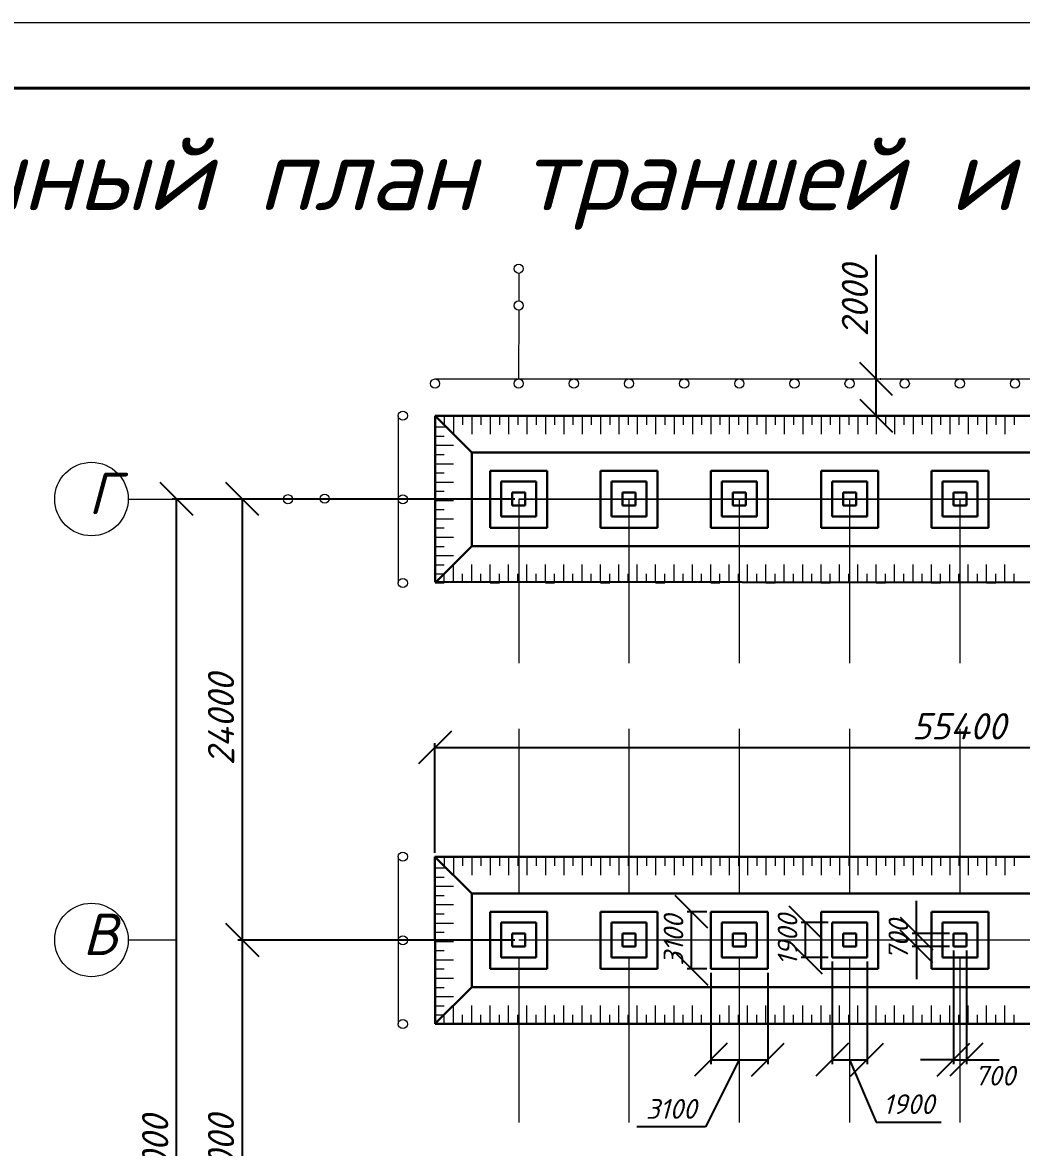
# Model space of a CAD drawing. Header units: millimetres. Extents: x 1422334 to 1587362, y 445536 to 446570.
# Drawn here: x 1585655.2 to 1585731.3, y 446484 to 446569.7 of the extents above; entities that cross this region are included whole.
import ezdxf

# ---------------------------------------------------------------- set-up
doc = ezdxf.new("R2010")
doc.units = ezdxf.units.MM
doc.header["$LTSCALE"] = 50
doc.linetypes.add('GOST2.303 4', pattern=[7, 5, -2, 0])
doc.layers.get('0').update_dxf_attribs({"lineweight": 13})
for name, color, linetype, lineweight in [('fund transh', 7, 'Continuous', 30), ('Линии склона', 7, 'Continuous', 30), ('оси траншей размеры', 7, 'Continuous', 13), ('Слой 0.13', 7, 'Continuous', 9)]:
    doc.layers.add(name, color=color, linetype=linetype, lineweight=lineweight)
doc.styles.get("Standard").update_dxf_attribs({"font": 'isocpeui.ttf'})
doc.dimstyles.new('200', dxfattribs={"dimtxt": 2.5, "dimasz": 2.5, "dimexe": 0.3445, "dimexo": 0.3, "dimtad": 1, "dimlfac": 500, "dimtxsty": 'Standard', "dimblk": 'OBLIQUE', "dimcen": 2.5, "dimadec": 0, "dimazin": 0, "dimtfac": 1, "dimtmove": 0, "dimatfit": 3, "dimfxl": 1, "dimarcsym": 0})

# ---------------------------------------------------------------- blocks, each defined once
blk = doc.blocks.new('_Oblique')
at = {"color": 0, "linetype": 'ByBlock', "lineweight": -2}
blk.add_line((-0.5, -0.5), (0.5, 0.5), dxfattribs=at)
blk = doc.blocks.new('*D2161')
at = {"layer": 'Defpoints', "color": 0, "ltscale": 10000, "transparency": 16777216}
for p in [(1585707.632, 446497.611), (1585711.972, 446497.611), (1585711.972, 446490.683)]:
    blk.add_point(p, dxfattribs=at)
at = {"layer": 'оси траншей размеры', "color": 0, "lineweight": -2, "ltscale": 10000, "transparency": 16777216}
for p, q in [((1585707.632, 446497.311), (1585707.632, 446490.339)), ((1585711.972, 446497.311), (1585711.972, 446490.339)), ((1585709.802, 446490.683), (1585707.222, 446485.559)), ((1585707.632, 446490.683), (1585711.972, 446490.683)), ((1585707.222, 446485.559), (1585702.01, 446485.559))]:
    blk.add_line(p, q, dxfattribs=at)
at = {"layer": 'оси траншей размеры', "color": 0, "lineweight": -2, "ltscale": 10000, "transparency": 16777216, "xscale": 2.5, "yscale": 2.5, "zscale": 2.5, "rotation": 180}
blk.add_blockref('_Oblique', (1585707.632, 446490.683), dxfattribs=at)
at = {"layer": 'оси траншей размеры', "color": 0, "lineweight": -2, "ltscale": 10000, "transparency": 16777216, "xscale": 2.5, "yscale": 2.5, "zscale": 2.5}
blk.add_blockref('_Oblique', (1585711.972, 446490.683), dxfattribs=at)
at = {"layer": 'оси траншей размеры', "color": 0, "ltscale": 10000, "transparency": 16777216, "insert": (1585704.616, 446486.934), "char_height": 1.5, "attachment_point": 5}
blk.add_mtext('3100', dxfattribs=at)
blk = doc.blocks.new('*D2162')
at = {"layer": 'Defpoints', "color": 0, "ltscale": 10000, "transparency": 16777216}
for p in [(1585706.167, 446501.951), (1585707.632, 446501.951), (1585707.632, 446497.611)]:
    blk.add_point(p, dxfattribs=at)
at = {"layer": 'оси траншей размеры', "color": 0, "lineweight": -2, "ltscale": 10000, "transparency": 16777216}
for p, q in [((1585707.332, 446501.951), (1585705.823, 446501.951)), ((1585706.167, 446497.611), (1585706.167, 446501.951)), ((1585707.332, 446497.611), (1585705.823, 446497.611))]:
    blk.add_line(p, q, dxfattribs=at)
at = {"layer": 'оси траншей размеры', "color": 0, "lineweight": -2, "ltscale": 10000, "transparency": 16777216, "xscale": 2.5, "yscale": 2.5, "zscale": 2.5}
for p, rotation in [((1585706.167, 446501.951), 90), ((1585706.167, 446497.611), 270)]:
    blk.add_blockref('_Oblique', p, dxfattribs=dict(at, rotation=rotation))
at = {"layer": 'оси траншей размеры', "color": 0, "ltscale": 10000, "transparency": 16777216, "insert": (1585704.792, 446499.781), "char_height": 1.5, "attachment_point": 5, "rotation": 90}
blk.add_mtext('3100', dxfattribs=at)
blk = doc.blocks.new('*D2163')
at = {"layer": 'Defpoints', "color": 0, "ltscale": 10000, "transparency": 16777216}
for p in [(1585716.872, 446498.474), (1585719.532, 446498.474), (1585719.532, 446490.683)]:
    blk.add_point(p, dxfattribs=at)
at = {"layer": 'оси траншей размеры', "color": 0, "lineweight": -2, "ltscale": 10000, "transparency": 16777216}
for p, q in [((1585716.872, 446498.174), (1585716.872, 446490.339)), ((1585719.532, 446498.174), (1585719.532, 446490.339)), ((1585716.872, 446490.683), (1585719.532, 446490.683)), ((1585718.202, 446490.683), (1585720.235, 446485.92)), ((1585720.235, 446485.92), (1585725.17, 446485.92))]:
    blk.add_line(p, q, dxfattribs=at)
at = {"layer": 'оси траншей размеры', "color": 0, "lineweight": -2, "ltscale": 10000, "transparency": 16777216, "xscale": 2.5, "yscale": 2.5, "zscale": 2.5, "rotation": 180}
blk.add_blockref('_Oblique', (1585716.872, 446490.683), dxfattribs=at)
at = {"layer": 'оси траншей размеры', "color": 0, "lineweight": -2, "ltscale": 10000, "transparency": 16777216, "xscale": 2.5, "yscale": 2.5, "zscale": 2.5}
blk.add_blockref('_Oblique', (1585719.532, 446490.683), dxfattribs=at)
at = {"layer": 'оси траншей размеры', "color": 0, "ltscale": 10000, "transparency": 16777216, "insert": (1585722.702, 446487.295), "char_height": 1.5, "attachment_point": 5}
blk.add_mtext('1900', dxfattribs=at)
blk = doc.blocks.new('*D2164')
at = {"layer": 'Defpoints', "color": 0, "ltscale": 10000, "transparency": 16777216}
for p in [(1585714.851, 446501.134), (1585716.872, 446501.134), (1585716.872, 446498.474)]:
    blk.add_point(p, dxfattribs=at)
at = {"layer": 'оси траншей размеры', "color": 0, "lineweight": -2, "ltscale": 10000, "transparency": 16777216}
for p, q in [((1585716.572, 446501.134), (1585714.506, 446501.134)), ((1585714.851, 446498.474), (1585714.851, 446501.134)), ((1585716.572, 446498.474), (1585714.506, 446498.474))]:
    blk.add_line(p, q, dxfattribs=at)
at = {"layer": 'оси траншей размеры', "color": 0, "lineweight": -2, "ltscale": 10000, "transparency": 16777216, "xscale": 2.5, "yscale": 2.5, "zscale": 2.5}
for p, rotation in [((1585714.851, 446501.134), 90), ((1585714.851, 446498.474), 270)]:
    blk.add_blockref('_Oblique', p, dxfattribs=dict(at, rotation=rotation))
at = {"layer": 'оси траншей размеры', "color": 0, "ltscale": 10000, "transparency": 16777216, "insert": (1585713.476, 446499.804), "char_height": 1.5, "attachment_point": 5, "rotation": 90}
blk.add_mtext('1900', dxfattribs=at)
blk = doc.blocks.new('*D2165')
at = {"layer": 'Defpoints', "color": 0, "ltscale": 10000, "transparency": 16777216}
for p in [(1585726.112, 446499.314), (1585727.092, 446499.314), (1585727.092, 446490.683)]:
    blk.add_point(p, dxfattribs=at)
at = {"layer": 'оси траншей размеры', "color": 0, "lineweight": -2, "ltscale": 10000, "transparency": 16777216}
for p, q in [((1585726.112, 446499.014), (1585726.112, 446490.339)), ((1585727.092, 446499.014), (1585727.092, 446490.339)), ((1585726.112, 446490.683), (1585723.612, 446490.683)), ((1585726.112, 446490.683), (1585727.092, 446490.683)), ((1585727.092, 446490.683), (1585729.592, 446490.683))]:
    blk.add_line(p, q, dxfattribs=at)
at = {"layer": 'оси траншей размеры', "color": 0, "lineweight": -2, "ltscale": 10000, "transparency": 16777216, "xscale": 2.5, "yscale": 2.5, "zscale": 2.5}
blk.add_blockref('_Oblique', (1585726.112, 446490.683), dxfattribs=at)
at = {"layer": 'оси траншей размеры', "color": 0, "lineweight": -2, "ltscale": 10000, "transparency": 16777216, "xscale": 2.5, "yscale": 2.5, "zscale": 2.5, "rotation": 180}
blk.add_blockref('_Oblique', (1585727.092, 446490.683), dxfattribs=at)
at = {"layer": 'оси траншей размеры', "color": 0, "ltscale": 10000, "transparency": 16777216, "insert": (1585729.256, 446489.464), "char_height": 1.5, "attachment_point": 5}
blk.add_mtext('700', dxfattribs=at)
blk = doc.blocks.new('*D2166')
at = {"layer": 'Defpoints', "color": 0, "ltscale": 10000, "transparency": 16777216}
for p in [(1585723.301, 446500.294), (1585726.112, 446500.294), (1585726.112, 446499.314)]:
    blk.add_point(p, dxfattribs=at)
at = {"layer": 'оси траншей размеры', "color": 0, "lineweight": -2, "ltscale": 10000, "transparency": 16777216}
for p, q in [((1585723.301, 446500.294), (1585723.301, 446502.794)), ((1585725.812, 446500.294), (1585722.956, 446500.294)), ((1585723.301, 446499.314), (1585723.301, 446500.294)), ((1585725.812, 446499.314), (1585722.956, 446499.314)), ((1585723.301, 446499.314), (1585723.301, 446496.814))]:
    blk.add_line(p, q, dxfattribs=at)
at = {"layer": 'оси траншей размеры', "color": 0, "lineweight": -2, "ltscale": 10000, "transparency": 16777216, "xscale": 2.5, "yscale": 2.5, "zscale": 2.5}
for p, rotation in [((1585723.301, 446500.294), 270), ((1585723.301, 446499.314), 90)]:
    blk.add_blockref('_Oblique', p, dxfattribs=dict(at, rotation=rotation))
at = {"layer": 'оси траншей размеры', "color": 0, "ltscale": 10000, "transparency": 16777216, "insert": (1585721.916, 446499.804), "char_height": 1.5, "attachment_point": 5, "rotation": 90}
blk.add_mtext('700', dxfattribs=at)
blk = doc.blocks.new('*D2168')
at = {"layer": 'Defpoints', "color": 0, "ltscale": 10000, "transparency": 16777216}
for p in [(1585671.961, 446499.804), (1585693.002, 446499.804), (1585693.002, 446466.204)]:
    blk.add_point(p, dxfattribs=at)
at = {"layer": 'оси траншей размеры', "color": 0, "lineweight": -2, "ltscale": 10000, "transparency": 16777216}
for p, q in [((1585692.702, 446499.804), (1585671.616, 446499.804)), ((1585671.961, 446466.204), (1585671.961, 446499.804)), ((1585692.702, 446466.204), (1585671.616, 446466.204))]:
    blk.add_line(p, q, dxfattribs=at)
at = {"layer": 'оси траншей размеры', "color": 0, "lineweight": -2, "ltscale": 10000, "transparency": 16777216, "xscale": 2.5, "yscale": 2.5, "zscale": 2.5}
for p, rotation in [((1585671.961, 446499.804), 90), ((1585671.961, 446466.204), 270)]:
    blk.add_blockref('_Oblique', p, dxfattribs=dict(at, rotation=rotation))
at = {"layer": 'оси траншей размеры', "color": 0, "ltscale": 10000, "transparency": 16777216, "insert": (1585670.336, 446483.004), "char_height": 2, "attachment_point": 5, "rotation": 90}
blk.add_mtext('24000', dxfattribs=at)
blk = doc.blocks.new('*D2169')
at = {"layer": 'Defpoints', "color": 0, "ltscale": 10000, "transparency": 16777216}
for p in [(1585671.961, 446533.404), (1585693.002, 446533.404), (1585693.002, 446499.804)]:
    blk.add_point(p, dxfattribs=at)
at = {"layer": 'оси траншей размеры', "color": 0, "lineweight": -2, "ltscale": 10000, "transparency": 16777216}
for p, q in [((1585692.702, 446533.404), (1585671.616, 446533.404)), ((1585671.961, 446499.804), (1585671.961, 446533.404)), ((1585692.702, 446499.804), (1585671.616, 446499.804))]:
    blk.add_line(p, q, dxfattribs=at)
at = {"layer": 'оси траншей размеры', "color": 0, "lineweight": -2, "ltscale": 10000, "transparency": 16777216, "xscale": 2.5, "yscale": 2.5, "zscale": 2.5}
for p, rotation in [((1585671.961, 446533.404), 90), ((1585671.961, 446499.804), 270)]:
    blk.add_blockref('_Oblique', p, dxfattribs=dict(at, rotation=rotation))
at = {"layer": 'оси траншей размеры', "color": 0, "ltscale": 10000, "transparency": 16777216, "insert": (1585670.336, 446516.604), "char_height": 2, "attachment_point": 5, "rotation": 90}
blk.add_mtext('24000', dxfattribs=at)
blk = doc.blocks.new('*D2170')
at = {"layer": 'Defpoints', "color": 0, "ltscale": 10000, "transparency": 16777216}
for p in [(1585666.956, 446533.404), (1585693.002, 446533.404), (1585693.002, 446432.604)]:
    blk.add_point(p, dxfattribs=at)
at = {"layer": 'оси траншей размеры', "color": 0, "lineweight": -2, "ltscale": 10000, "transparency": 16777216}
for p, q in [((1585692.702, 446533.404), (1585666.611, 446533.404)), ((1585666.956, 446432.604), (1585666.956, 446533.404)), ((1585692.702, 446432.604), (1585666.611, 446432.604))]:
    blk.add_line(p, q, dxfattribs=at)
at = {"layer": 'оси траншей размеры', "color": 0, "lineweight": -2, "ltscale": 10000, "transparency": 16777216, "xscale": 2.5, "yscale": 2.5, "zscale": 2.5}
for p, rotation in [((1585666.956, 446533.404), 90), ((1585666.956, 446432.604), 270)]:
    blk.add_blockref('_Oblique', p, dxfattribs=dict(at, rotation=rotation))
at = {"layer": 'оси траншей размеры', "color": 0, "ltscale": 10000, "transparency": 16777216, "insert": (1585665.318, 446483.004), "char_height": 2, "attachment_point": 5, "rotation": 90}
blk.add_mtext('72000', dxfattribs=at)
blk = doc.blocks.new('*D2171')
at = {"layer": 'Defpoints', "color": 0, "ltscale": 10000, "transparency": 16777216}
for p in [(1585720.232, 446542.551), (1585720.232, 446542.551), (1585720.232, 446539.751)]:
    blk.add_point(p, dxfattribs=at)
at = {"layer": 'оси траншей размеры', "color": 0, "lineweight": -2, "ltscale": 10000, "transparency": 16777216}
for p, q in [((1585720.232, 446542.551), (1585720.232, 446552)), ((1585720.232, 446539.751), (1585720.232, 446542.551)), ((1585720.532, 446542.551), (1585720.577, 446542.551)), ((1585720.532, 446539.751), (1585720.577, 446539.751))]:
    blk.add_line(p, q, dxfattribs=at)
at = {"layer": 'оси траншей размеры', "color": 0, "lineweight": -2, "ltscale": 10000, "transparency": 16777216, "xscale": 2.5, "yscale": 2.5, "zscale": 2.5}
for p, rotation in [((1585720.232, 446542.551), 90), ((1585720.232, 446539.751), 270)]:
    blk.add_blockref('_Oblique', p, dxfattribs=dict(at, rotation=rotation))
at = {"layer": 'оси траншей размеры', "color": 0, "ltscale": 10000, "transparency": 16777216, "insert": (1585718.607, 446548.526), "char_height": 2, "attachment_point": 5, "rotation": 90}
blk.add_mtext('2000', dxfattribs=at)
blk = doc.blocks.new('*D2148')
at = {"layer": 'Defpoints', "color": 0, "ltscale": 10000, "transparency": 16777216}
for p in [(1585766.432, 446514.465), (1585686.625, 446506.151, -8264.643), (1585766.432, 446506.011, -8264.643)]:
    blk.add_point(p, dxfattribs=at)
at = {"layer": 'оси траншей размеры', "color": 0, "lineweight": -2, "ltscale": 10000, "transparency": 16777216}
for p, q in [((1585686.625, 446506.451), (1585686.625, 446514.809)), ((1585766.432, 446506.311), (1585766.432, 446514.809)), ((1585686.625, 446514.465), (1585766.432, 446514.465))]:
    blk.add_line(p, q, dxfattribs=at)
at = {"layer": 'оси траншей размеры', "color": 0, "lineweight": -2, "ltscale": 10000, "transparency": 16777216, "xscale": 2.5, "yscale": 2.5, "zscale": 2.5, "rotation": 180}
blk.add_blockref('_Oblique', (1585686.625, 446514.465), dxfattribs=at)
at = {"layer": 'оси траншей размеры', "color": 0, "lineweight": -2, "ltscale": 10000, "transparency": 16777216, "xscale": 2.5, "yscale": 2.5, "zscale": 2.5}
blk.add_blockref('_Oblique', (1585766.432, 446514.465), dxfattribs=at)
at = {"layer": 'оси траншей размеры', "color": 0, "ltscale": 10000, "transparency": 16777216, "insert": (1585726.528, 446516.09), "char_height": 2, "attachment_point": 5}
blk.add_mtext('55400', dxfattribs=at)

msp = doc.modelspace()

# ---------------------------------------------------------------- linework, layer by layer
at = {"layer": 'fund transh', "ltscale": 10000}
for p, q in [((1585695.172111, 446535.551392), (1585690.832111, 446535.551392)), ((1585690.832111, 446535.551392), (1585690.832111, 446531.211392)), ((1585695.172111, 446531.211392), (1585695.172111, 446535.551392)), ((1585703.572111, 446535.551392), (1585699.232111, 446535.551392)), ((1585699.232111, 446535.551392), (1585699.232111, 446531.211392)), ((1585703.572111, 446531.211392), (1585703.572111, 446535.551392)), ((1585711.972111, 446535.551392), (1585707.632111, 446535.551392)), ((1585707.632111, 446535.551392), (1585707.632111, 446531.211392)), ((1585711.972111, 446531.211392), (1585711.972111, 446535.551392)), ((1585720.372111, 446535.551392), (1585716.032111, 446535.551392)), ((1585716.032111, 446535.551392), (1585716.032111, 446531.211392)), ((1585720.372111, 446531.211392), (1585720.372111, 446535.551392)), ((1585728.772111, 446535.551392), (1585724.432111, 446535.551392)), ((1585724.432111, 446535.551392), (1585724.432111, 446531.211392)), ((1585728.772111, 446531.211392), (1585728.772111, 446535.551392)), ((1585691.672111, 446532.074447), (1585691.672111, 446534.734447)), ((1585691.672111, 446534.734447), (1585694.332111, 446534.734447)), ((1585694.332111, 446534.734447), (1585694.332111, 446532.074447)), ((1585700.072111, 446532.074447), (1585700.072111, 446534.734447)), ((1585700.072111, 446534.734447), (1585702.732111, 446534.734447)), ((1585702.732111, 446534.734447), (1585702.732111, 446532.074447)), ((1585708.472111, 446532.074447), (1585708.472111, 446534.734447)), ((1585708.472111, 446534.734447), (1585711.132111, 446534.734447)), ((1585711.132111, 446534.734447), (1585711.132111, 446532.074447)), ((1585716.872111, 446532.074447), (1585716.872111, 446534.734447)), ((1585716.872111, 446534.734447), (1585719.532111, 446534.734447)), ((1585719.532111, 446534.734447), (1585719.532111, 446532.074447)), ((1585725.272111, 446532.074447), (1585725.272111, 446534.734447)), ((1585725.272111, 446534.734447), (1585727.932111, 446534.734447)), ((1585727.932111, 446534.734447), (1585727.932111, 446532.074447)), ((1585692.512111, 446532.914447), (1585692.512111, 446533.894447)), ((1585692.512111, 446533.894447), (1585693.492111, 446533.894447)), ((1585693.492111, 446533.894447), (1585693.492111, 446532.914447)), ((1585700.912111, 446532.914447), (1585700.912111, 446533.894447)), ((1585700.912111, 446533.894447), (1585701.892111, 446533.894447)), ((1585701.892111, 446533.894447), (1585701.892111, 446532.914447)), ((1585709.312111, 446532.914447), (1585709.312111, 446533.894447)), ((1585709.312111, 446533.894447), (1585710.292111, 446533.894447)), ((1585710.292111, 446533.894447), (1585710.292111, 446532.914447)), ((1585717.712111, 446532.914447), (1585717.712111, 446533.894447)), ((1585717.712111, 446533.894447), (1585718.692111, 446533.894447)), ((1585718.692111, 446533.894447), (1585718.692111, 446532.914447)), ((1585726.112111, 446532.914447), (1585726.112111, 446533.894447)), ((1585726.112111, 446533.894447), (1585727.092111, 446533.894447)), ((1585727.092111, 446533.894447), (1585727.092111, 446532.914447)), ((1585693.492111, 446532.914447), (1585692.512111, 446532.914447)), ((1585701.892111, 446532.914447), (1585700.912111, 446532.914447)), ((1585710.292111, 446532.914447), (1585709.312111, 446532.914447)), ((1585718.692111, 446532.914447), (1585717.712111, 446532.914447)), ((1585727.092111, 446532.914447), (1585726.112111, 446532.914447)), ((1585694.332111, 446532.074447), (1585691.672111, 446532.074447)), ((1585702.732111, 446532.074447), (1585700.072111, 446532.074447)), ((1585711.132111, 446532.074447), (1585708.472111, 446532.074447)), ((1585719.532111, 446532.074447), (1585716.872111, 446532.074447)), ((1585727.932111, 446532.074447), (1585725.272111, 446532.074447)), ((1585690.832111, 446531.211392), (1585695.172111, 446531.211392)), ((1585699.232111, 446531.211392), (1585703.572111, 446531.211392)), ((1585707.632111, 446531.211392), (1585711.972111, 446531.211392)), ((1585716.032111, 446531.211392), (1585720.372111, 446531.211392)), ((1585724.432111, 446531.211392), (1585728.772111, 446531.211392)), ((1585695.172111, 446501.951392), (1585690.832111, 446501.951392)), ((1585690.832111, 446501.951392), (1585690.832111, 446497.611392)), ((1585695.172111, 446497.611392), (1585695.172111, 446501.951392)), ((1585703.572111, 446501.951392), (1585699.232111, 446501.951392)), ((1585699.232111, 446501.951392), (1585699.232111, 446497.611392)), ((1585703.572111, 446497.611392), (1585703.572111, 446501.951392)), ((1585711.972111, 446501.951392), (1585707.632111, 446501.951392)), ((1585707.632111, 446501.951392), (1585707.632111, 446497.611392)), ((1585711.972111, 446497.611392), (1585711.972111, 446501.951392)), ((1585720.372111, 446501.951392), (1585716.032111, 446501.951392)), ((1585716.032111, 446501.951392), (1585716.032111, 446497.611392)), ((1585720.372111, 446497.611392), (1585720.372111, 446501.951392)), ((1585728.772111, 446501.951392), (1585724.432111, 446501.951392)), ((1585724.432111, 446501.951392), (1585724.432111, 446497.611392)), ((1585728.772111, 446497.611392), (1585728.772111, 446501.951392)), ((1585691.672111, 446498.474447), (1585691.672111, 446501.134447)), ((1585691.672111, 446501.134447), (1585694.332111, 446501.134447)), ((1585694.332111, 446501.134447), (1585694.332111, 446498.474447)), ((1585700.072111, 446498.474447), (1585700.072111, 446501.134447)), ((1585700.072111, 446501.134447), (1585702.732111, 446501.134447)), ((1585702.732111, 446501.134447), (1585702.732111, 446498.474447)), ((1585708.472111, 446498.474447), (1585708.472111, 446501.134447)), ((1585708.472111, 446501.134447), (1585711.132111, 446501.134447)), ((1585711.132111, 446501.134447), (1585711.132111, 446498.474447)), ((1585716.872111, 446498.474447), (1585716.872111, 446501.134447)), ((1585716.872111, 446501.134447), (1585719.532111, 446501.134447)), ((1585719.532111, 446501.134447), (1585719.532111, 446498.474447)), ((1585725.272111, 446498.474447), (1585725.272111, 446501.134447)), ((1585725.272111, 446501.134447), (1585727.932111, 446501.134447)), ((1585727.932111, 446501.134447), (1585727.932111, 446498.474447)), ((1585692.512111, 446499.314447), (1585692.512111, 446500.294447)), ((1585692.512111, 446500.294447), (1585693.492111, 446500.294447)), ((1585693.492111, 446500.294447), (1585693.492111, 446499.314447)), ((1585700.912111, 446499.314447), (1585700.912111, 446500.294447)), ((1585700.912111, 446500.294447), (1585701.892111, 446500.294447)), ((1585701.892111, 446500.294447), (1585701.892111, 446499.314447)), ((1585709.312111, 446499.314447), (1585709.312111, 446500.294447)), ((1585709.312111, 446500.294447), (1585710.292111, 446500.294447)), ((1585710.292111, 446500.294447), (1585710.292111, 446499.314447)), ((1585717.712111, 446499.314447), (1585717.712111, 446500.294447)), ((1585717.712111, 446500.294447), (1585718.692111, 446500.294447)), ((1585718.692111, 446500.294447), (1585718.692111, 446499.314447)), ((1585726.112111, 446499.314447), (1585726.112111, 446500.294447)), ((1585726.112111, 446500.294447), (1585727.092111, 446500.294447)), ((1585727.092111, 446500.294447), (1585727.092111, 446499.314447)), ((1585693.492111, 446499.314447), (1585692.512111, 446499.314447)), ((1585701.892111, 446499.314447), (1585700.912111, 446499.314447)), ((1585710.292111, 446499.314447), (1585709.312111, 446499.314447)), ((1585718.692111, 446499.314447), (1585717.712111, 446499.314447)), ((1585727.092111, 446499.314447), (1585726.112111, 446499.314447)), ((1585694.332111, 446498.474447), (1585691.672111, 446498.474447)), ((1585702.732111, 446498.474447), (1585700.072111, 446498.474447)), ((1585711.132111, 446498.474447), (1585708.472111, 446498.474447)), ((1585719.532111, 446498.474447), (1585716.872111, 446498.474447)), ((1585727.932111, 446498.474447), (1585725.272111, 446498.474447)), ((1585690.832111, 446497.611392), (1585695.172111, 446497.611392)), ((1585699.232111, 446497.611392), (1585703.572111, 446497.611392)), ((1585707.632111, 446497.611392), (1585711.972111, 446497.611392)), ((1585716.032111, 446497.611392), (1585720.372111, 446497.611392)), ((1585724.432111, 446497.611392), (1585728.772111, 446497.611392))]:
    msp.add_line(p, q, dxfattribs=at)
at = {"layer": 'Линии склона', "ltscale": 10000}
for p, q in [((1585686.632111, 446539.751392), (1585686.632111, 446527.082612)), ((1585686.632111, 446539.751392), (1585766.572111, 446539.751392)), ((1585689.432111, 446536.951392), (1585686.632111, 446539.751392)), ((1585689.432111, 446536.951392), (1585689.432111, 446529.811392)), ((1585689.432111, 446536.951392), (1585763.772111, 446536.951392)), ((1585689.432111, 446529.811392), (1585686.632111, 446527.011392)), ((1585763.772111, 446529.811392), (1585689.432111, 446529.811392)), ((1585766.572111, 446527.011392), (1585686.632111, 446527.082612)), ((1585686.624817, 446506.151392), (1585686.634165, 446493.411392)), ((1585686.624817, 446506.151392), (1585766.572111, 446506.151392)), ((1585689.424817, 446503.351392), (1585686.624817, 446506.151392)), ((1585689.432111, 446503.351392), (1585689.432111, 446496.211392)), ((1585689.432111, 446503.351392), (1585763.772111, 446503.351392)), ((1585689.424817, 446496.211392), (1585686.624817, 446493.411392)), ((1585763.772111, 446496.211392), (1585689.432111, 446496.211392)), ((1585766.572111, 446493.411392), (1585686.634165, 446493.411392))]:
    msp.add_line(p, q, dxfattribs=at)
at = {"layer": 'оси траншей размеры', "ltscale": 10000}
for p, q in [((1585693.002111, 446550.601417), (1585693.002111, 446548.501417)), ((1585693.002111, 446547.801417), (1585692.99792, 446542.551392)), ((1585686.632111, 446542.551392), (1585766.572111, 446542.551392)), ((1585683.832111, 446539.751392), (1585683.832111, 446527.011392)), ((1585686.632111, 446539.751392), (1585687.332111, 446539.751392)), ((1585687.332111, 446539.751392), (1585687.332111, 446539.051392)), ((1585688.032111, 446539.751392), (1585688.032111, 446538.351392)), ((1585688.732111, 446539.751392), (1585688.732111, 446539.051392)), ((1585689.432111, 446539.751392), (1585689.432111, 446538.351392)), ((1585690.132111, 446539.751392), (1585690.132111, 446539.051392)), ((1585690.832111, 446539.751392), (1585690.832111, 446538.351392)), ((1585690.832111, 446539.751392), (1585691.532111, 446539.751392)), ((1585691.532111, 446539.751392), (1585691.532111, 446539.051392)), ((1585692.232111, 446539.751392), (1585692.232111, 446538.351392)), ((1585692.932111, 446539.751392), (1585692.932111, 446539.051392)), ((1585693.632111, 446539.751392), (1585693.632111, 446538.351392)), ((1585694.332111, 446539.751392), (1585694.332111, 446539.051392)), ((1585695.032111, 446539.751392), (1585695.032111, 446538.351392)), ((1585695.032111, 446539.751392), (1585695.732111, 446539.751392)), ((1585695.732111, 446539.751392), (1585695.732111, 446539.051392)), ((1585696.432111, 446539.751392), (1585696.432111, 446538.351392)), ((1585697.132111, 446539.751392), (1585697.132111, 446539.051392)), ((1585697.832111, 446539.751392), (1585697.832111, 446538.351392)), ((1585698.532111, 446539.751392), (1585698.532111, 446539.051392)), ((1585699.232111, 446539.751392), (1585699.232111, 446538.351392)), ((1585699.232111, 446539.751392), (1585699.932111, 446539.751392)), ((1585699.932111, 446539.751392), (1585699.932111, 446539.051392)), ((1585700.632111, 446539.751392), (1585700.632111, 446538.351392)), ((1585701.332111, 446539.751392), (1585701.332111, 446539.051392)), ((1585702.032111, 446539.751392), (1585702.032111, 446538.351392)), ((1585702.732111, 446539.751392), (1585702.732111, 446539.051392)), ((1585703.432111, 446539.751392), (1585703.432111, 446538.351392)), ((1585703.432111, 446539.751392), (1585704.132111, 446539.751392)), ((1585704.132111, 446539.751392), (1585704.132111, 446539.051392)), ((1585704.832111, 446539.751392), (1585704.832111, 446538.351392)), ((1585705.532111, 446539.751392), (1585705.532111, 446539.051392)), ((1585706.232111, 446539.751392), (1585706.232111, 446538.351392)), ((1585706.932111, 446539.751392), (1585706.932111, 446539.051392)), ((1585707.632111, 446539.751392), (1585707.632111, 446538.351392)), ((1585707.632111, 446539.751392), (1585708.332111, 446539.751392)), ((1585708.332111, 446539.751392), (1585708.332111, 446539.051392)), ((1585709.032111, 446539.751392), (1585709.032111, 446538.351392)), ((1585709.732111, 446539.751392), (1585709.732111, 446539.051392)), ((1585710.432111, 446539.751392), (1585710.432111, 446538.351392)), ((1585711.132111, 446539.751392), (1585711.132111, 446539.051392)), ((1585711.832111, 446539.751392), (1585711.832111, 446538.351392)), ((1585711.832111, 446539.751392), (1585712.532111, 446539.751392)), ((1585712.532111, 446539.751392), (1585712.532111, 446539.051392)), ((1585713.232111, 446539.751392), (1585713.232111, 446538.351392)), ((1585713.932111, 446539.751392), (1585713.932111, 446539.051392)), ((1585714.632111, 446539.751392), (1585714.632111, 446538.351392)), ((1585715.332111, 446539.751392), (1585715.332111, 446539.051392)), ((1585716.032111, 446539.751392), (1585716.032111, 446538.351392)), ((1585716.032111, 446539.751392), (1585716.732111, 446539.751392)), ((1585716.732111, 446539.751392), (1585716.732111, 446539.051392)), ((1585717.432111, 446539.751392), (1585717.432111, 446538.351392)), ((1585718.132111, 446539.751392), (1585718.132111, 446539.051392)), ((1585718.832111, 446539.751392), (1585718.832111, 446538.351392)), ((1585719.532111, 446539.751392), (1585719.532111, 446539.051392)), ((1585720.232111, 446539.751392), (1585720.232111, 446538.351392)), ((1585720.232111, 446539.751392), (1585720.932111, 446539.751392)), ((1585720.932111, 446539.751392), (1585720.932111, 446539.051392)), ((1585721.632111, 446539.751392), (1585721.632111, 446538.351392)), ((1585722.332111, 446539.751392), (1585722.332111, 446539.051392)), ((1585723.032111, 446539.751392), (1585723.032111, 446538.351392)), ((1585723.732111, 446539.751392), (1585723.732111, 446539.051392)), ((1585724.432111, 446539.751392), (1585724.432111, 446538.351392)), ((1585724.432111, 446539.751392), (1585725.132111, 446539.751392)), ((1585725.132111, 446539.751392), (1585725.132111, 446539.051392)), ((1585725.832111, 446539.751392), (1585725.832111, 446538.351392)), ((1585726.532111, 446539.751392), (1585726.532111, 446539.051392)), ((1585727.232111, 446539.751392), (1585727.232111, 446538.351392)), ((1585727.932111, 446539.751392), (1585727.932111, 446539.051392)), ((1585728.632111, 446539.751392), (1585728.632111, 446538.351392)), ((1585728.632111, 446539.751392), (1585729.332111, 446539.751392)), ((1585729.332111, 446539.751392), (1585729.332111, 446539.051392)), ((1585730.032111, 446539.751392), (1585730.032111, 446538.351392)), ((1585730.732111, 446539.751392), (1585730.732111, 446539.051392)), ((1585686.632111, 446538.897499), (1585687.486003, 446538.897499)), ((1585686.632111, 446538.197499), (1585687.332111, 446538.197499)), ((1585686.632111, 446537.497499), (1585688.032111, 446537.497499)), ((1585686.632111, 446536.797499), (1585687.332111, 446536.797499)), ((1585686.632111, 446536.097499), (1585688.032111, 446536.097499)), ((1585686.632111, 446535.397499), (1585687.332111, 446535.397499)), ((1585686.632111, 446534.697499), (1585688.032111, 446534.697499)), ((1585686.632111, 446534.697499), (1585686.632111, 446533.997499)), ((1585686.632111, 446533.997499), (1585687.332111, 446533.997499)), ((1585686.632111, 446533.297499), (1585688.032111, 446533.297499)), ((1585686.632111, 446532.597499), (1585687.332111, 446532.597499)), ((1585760.202111, 446533.404447), (1585693.002111, 446533.404447)), ((1585693.002111, 446533.404447), (1585760.202111, 446533.404447)), ((1585686.632111, 446531.897499), (1585688.032111, 446531.897499)), ((1585686.632111, 446531.197499), (1585687.332111, 446531.197499)), ((1585686.632111, 446530.497499), (1585688.032111, 446530.497499)), ((1585686.632111, 446530.497499), (1585686.632111, 446529.797499)), ((1585686.632111, 446529.797499), (1585687.332111, 446529.797499)), ((1585686.632111, 446529.097499), (1585688.032111, 446529.097499)), ((1585686.632111, 446528.397499), (1585687.332111, 446528.397499)), ((1585688.032111, 446527.011392), (1585688.032111, 446528.411392)), ((1585689.432111, 446527.011392), (1585689.432111, 446528.411392)), ((1585690.832111, 446527.011392), (1585690.832111, 446528.411392)), ((1585692.232111, 446527.011392), (1585692.232111, 446528.411392)), ((1585693.632111, 446527.011392), (1585693.632111, 446528.411392)), ((1585695.032111, 446527.011392), (1585695.032111, 446528.411392)), ((1585696.432111, 446527.011392), (1585696.432111, 446528.411392)), ((1585697.832111, 446527.011392), (1585697.832111, 446528.411392)), ((1585699.232111, 446527.011392), (1585699.232111, 446528.411392)), ((1585700.632111, 446527.011392), (1585700.632111, 446528.411392)), ((1585702.032111, 446527.011392), (1585702.032111, 446528.411392)), ((1585703.432111, 446527.011392), (1585703.432111, 446528.411392)), ((1585704.832111, 446527.011392), (1585704.832111, 446528.411392)), ((1585706.232111, 446527.011392), (1585706.232111, 446528.411392)), ((1585707.632111, 446527.011392), (1585707.632111, 446528.411392)), ((1585709.032111, 446527.011392), (1585709.032111, 446528.411392)), ((1585710.432111, 446527.011392), (1585710.432111, 446528.411392)), ((1585711.832111, 446527.011392), (1585711.832111, 446528.411392)), ((1585713.232111, 446527.011392), (1585713.232111, 446528.411392)), ((1585714.632111, 446527.011392), (1585714.632111, 446528.411392)), ((1585716.032111, 446527.011392), (1585716.032111, 446528.411392)), ((1585717.432111, 446527.011392), (1585717.432111, 446528.411392)), ((1585718.832111, 446527.011392), (1585718.832111, 446528.411392)), ((1585720.232111, 446527.011392), (1585720.232111, 446528.411392)), ((1585721.632111, 446527.011392), (1585721.632111, 446528.411392)), ((1585723.032111, 446527.011392), (1585723.032111, 446528.411392)), ((1585724.432111, 446527.011392), (1585724.432111, 446528.411392)), ((1585725.832111, 446527.011392), (1585725.832111, 446528.411392)), ((1585727.232111, 446527.011392), (1585727.232111, 446528.411392)), ((1585728.632111, 446527.011392), (1585728.632111, 446528.411392)), ((1585730.032111, 446527.011392), (1585730.032111, 446528.411392)), ((1585686.632111, 446527.697499), (1585687.318218, 446527.697499)), ((1585687.332111, 446527.011392), (1585687.332111, 446527.711392)), ((1585688.732111, 446527.011392), (1585688.732111, 446527.711392)), ((1585690.132111, 446527.011392), (1585690.132111, 446527.711392)), ((1585691.532111, 446527.011392), (1585691.532111, 446527.711392)), ((1585692.932111, 446527.011392), (1585692.932111, 446527.711392)), ((1585694.332111, 446527.011392), (1585694.332111, 446527.711392)), ((1585695.732111, 446527.011392), (1585695.732111, 446527.711392)), ((1585697.132111, 446527.011392), (1585697.132111, 446527.711392)), ((1585698.532111, 446527.011392), (1585698.532111, 446527.711392)), ((1585699.932111, 446527.011392), (1585699.932111, 446527.711392)), ((1585701.332111, 446527.011392), (1585701.332111, 446527.711392)), ((1585702.732111, 446527.011392), (1585702.732111, 446527.711392)), ((1585704.132111, 446527.011392), (1585704.132111, 446527.711392)), ((1585705.532111, 446527.011392), (1585705.532111, 446527.711392)), ((1585706.932111, 446527.011392), (1585706.932111, 446527.711392)), ((1585708.332111, 446527.011392), (1585708.332111, 446527.711392)), ((1585709.732111, 446527.011392), (1585709.732111, 446527.711392)), ((1585711.132111, 446527.011392), (1585711.132111, 446527.711392)), ((1585712.532111, 446527.011392), (1585712.532111, 446527.711392)), ((1585713.932111, 446527.011392), (1585713.932111, 446527.711392)), ((1585715.332111, 446527.011392), (1585715.332111, 446527.711392)), ((1585716.732111, 446527.011392), (1585716.732111, 446527.711392)), ((1585718.132111, 446527.011392), (1585718.132111, 446527.711392)), ((1585719.532111, 446527.011392), (1585719.532111, 446527.711392)), ((1585720.932111, 446527.011392), (1585720.932111, 446527.711392)), ((1585722.332111, 446527.011392), (1585722.332111, 446527.711392)), ((1585723.732111, 446527.011392), (1585723.732111, 446527.711392)), ((1585725.132111, 446527.011392), (1585725.132111, 446527.711392)), ((1585726.532111, 446527.011392), (1585726.532111, 446527.711392)), ((1585727.932111, 446527.011392), (1585727.932111, 446527.711392)), ((1585729.332111, 446527.011392), (1585729.332111, 446527.711392)), ((1585730.732111, 446527.011392), (1585730.732111, 446527.711392)), ((1585686.632111, 446527.011392), (1585687.332111, 446527.011392)), ((1585690.832111, 446527.011392), (1585691.532111, 446527.011392)), ((1585695.032111, 446527.011392), (1585695.732111, 446527.011392)), ((1585699.232111, 446527.011392), (1585699.932111, 446527.011392)), ((1585703.432111, 446527.011392), (1585704.132111, 446527.011392)), ((1585707.632111, 446527.011392), (1585708.332111, 446527.011392)), ((1585711.832111, 446527.011392), (1585712.532111, 446527.011392)), ((1585716.032111, 446527.011392), (1585716.732111, 446527.011392)), ((1585720.232111, 446527.011392), (1585720.932111, 446527.011392)), ((1585724.432111, 446527.011392), (1585725.132111, 446527.011392)), ((1585728.632111, 446527.011392), (1585729.332111, 446527.011392)), ((1585683.832111, 446506.151392), (1585683.832111, 446493.411392)), ((1585686.632111, 446506.151392), (1585687.332111, 446506.151392)), ((1585687.332111, 446506.151392), (1585687.332111, 446505.451392)), ((1585688.032111, 446506.151392), (1585688.032111, 446504.751392)), ((1585688.732111, 446506.151392), (1585688.732111, 446505.451392)), ((1585689.432111, 446506.151392), (1585689.432111, 446504.751392)), ((1585690.132111, 446506.151392), (1585690.132111, 446505.451392)), ((1585690.832111, 446506.151392), (1585690.832111, 446504.751392)), ((1585690.832111, 446506.151392), (1585691.532111, 446506.151392)), ((1585691.532111, 446506.151392), (1585691.532111, 446505.451392)), ((1585692.232111, 446506.151392), (1585692.232111, 446504.751392)), ((1585692.932111, 446506.151392), (1585692.932111, 446505.451392)), ((1585693.632111, 446506.151392), (1585693.632111, 446504.751392)), ((1585694.332111, 446506.151392), (1585694.332111, 446505.451392)), ((1585695.032111, 446506.151392), (1585695.032111, 446504.751392)), ((1585695.032111, 446506.151392), (1585695.732111, 446506.151392)), ((1585695.732111, 446506.151392), (1585695.732111, 446505.451392)), ((1585696.432111, 446506.151392), (1585696.432111, 446504.751392)), ((1585697.132111, 446506.151392), (1585697.132111, 446505.451392)), ((1585697.832111, 446506.151392), (1585697.832111, 446504.751392)), ((1585698.532111, 446506.151392), (1585698.532111, 446505.451392)), ((1585699.232111, 446506.151392), (1585699.232111, 446504.751392)), ((1585699.232111, 446506.151392), (1585699.932111, 446506.151392)), ((1585699.932111, 446506.151392), (1585699.932111, 446505.451392)), ((1585700.632111, 446506.151392), (1585700.632111, 446504.751392)), ((1585701.332111, 446506.151392), (1585701.332111, 446505.451392)), ((1585702.032111, 446506.151392), (1585702.032111, 446504.751392)), ((1585702.732111, 446506.151392), (1585702.732111, 446505.451392)), ((1585703.432111, 446506.151392), (1585703.432111, 446504.751392)), ((1585703.432111, 446506.151392), (1585704.132111, 446506.151392)), ((1585704.132111, 446506.151392), (1585704.132111, 446505.451392)), ((1585704.832111, 446506.151392), (1585704.832111, 446504.751392)), ((1585705.532111, 446506.151392), (1585705.532111, 446505.451392)), ((1585706.232111, 446506.151392), (1585706.232111, 446504.751392)), ((1585706.932111, 446506.151392), (1585706.932111, 446505.451392)), ((1585707.632111, 446506.151392), (1585707.632111, 446504.751392)), ((1585707.632111, 446506.151392), (1585708.332111, 446506.151392)), ((1585708.332111, 446506.151392), (1585708.332111, 446505.451392)), ((1585709.032111, 446506.151392), (1585709.032111, 446504.751392)), ((1585709.732111, 446506.151392), (1585709.732111, 446505.451392)), ((1585710.432111, 446506.151392), (1585710.432111, 446504.751392)), ((1585711.132111, 446506.151392), (1585711.132111, 446505.451392)), ((1585711.832111, 446506.151392), (1585711.832111, 446504.751392)), ((1585711.832111, 446506.151392), (1585712.532111, 446506.151392)), ((1585712.532111, 446506.151392), (1585712.532111, 446505.451392)), ((1585713.232111, 446506.151392), (1585713.232111, 446504.751392)), ((1585713.932111, 446506.151392), (1585713.932111, 446505.451392)), ((1585714.632111, 446506.151392), (1585714.632111, 446504.751392)), ((1585715.332111, 446506.151392), (1585715.332111, 446505.451392)), ((1585716.032111, 446506.151392), (1585716.032111, 446504.751392)), ((1585716.032111, 446506.151392), (1585716.732111, 446506.151392)), ((1585716.732111, 446506.151392), (1585716.732111, 446505.451392)), ((1585717.432111, 446506.151392), (1585717.432111, 446504.751392)), ((1585718.132111, 446506.151392), (1585718.132111, 446505.451392)), ((1585718.832111, 446506.151392), (1585718.832111, 446504.751392)), ((1585719.532111, 446506.151392), (1585719.532111, 446505.451392)), ((1585720.232111, 446506.151392), (1585720.232111, 446504.751392)), ((1585720.232111, 446506.151392), (1585720.932111, 446506.151392)), ((1585720.932111, 446506.151392), (1585720.932111, 446505.451392)), ((1585721.632111, 446506.151392), (1585721.632111, 446504.751392)), ((1585722.332111, 446506.151392), (1585722.332111, 446505.451392)), ((1585723.032111, 446506.151392), (1585723.032111, 446504.751392)), ((1585723.732111, 446506.151392), (1585723.732111, 446505.451392)), ((1585724.432111, 446506.151392), (1585724.432111, 446504.751392)), ((1585724.432111, 446506.151392), (1585725.132111, 446506.151392)), ((1585725.132111, 446506.151392), (1585725.132111, 446505.451392)), ((1585725.832111, 446506.151392), (1585725.832111, 446504.751392)), ((1585726.532111, 446506.151392), (1585726.532111, 446505.451392)), ((1585727.232111, 446506.151392), (1585727.232111, 446504.751392)), ((1585727.932111, 446506.151392), (1585727.932111, 446505.451392)), ((1585728.632111, 446506.151392), (1585728.632111, 446504.751392)), ((1585728.632111, 446506.151392), (1585729.332111, 446506.151392)), ((1585729.332111, 446506.151392), (1585729.332111, 446505.451392)), ((1585730.032111, 446506.151392), (1585730.032111, 446504.751392)), ((1585730.732111, 446506.151392), (1585730.732111, 446505.451392)), ((1585686.632111, 446505.297499), (1585687.486003, 446505.297499)), ((1585686.632111, 446504.597499), (1585687.332111, 446504.597499)), ((1585686.632111, 446503.897499), (1585688.032111, 446503.897499)), ((1585686.632111, 446503.197499), (1585687.332111, 446503.197499)), ((1585686.632111, 446502.497499), (1585688.032111, 446502.497499)), ((1585686.632111, 446501.797499), (1585687.332111, 446501.797499)), ((1585686.632111, 446501.097499), (1585688.032111, 446501.097499)), ((1585686.632111, 446501.097499), (1585686.632111, 446500.397499)), ((1585686.632111, 446500.397499), (1585687.332111, 446500.397499)), ((1585686.632111, 446499.697499), (1585688.032111, 446499.697499)), ((1585693.002111, 446499.804447), (1585760.202111, 446499.804447)), ((1585693.002111, 446499.804447), (1585760.202111, 446499.804447)), ((1585686.632111, 446498.997499), (1585687.332111, 446498.997499)), ((1585686.632111, 446498.297499), (1585688.032111, 446498.297499)), ((1585686.632111, 446497.597499), (1585687.332111, 446497.597499)), ((1585686.632111, 446496.897499), (1585688.032111, 446496.897499)), ((1585686.632111, 446496.897499), (1585686.632111, 446496.197499)), ((1585686.632111, 446496.197499), (1585687.332111, 446496.197499)), ((1585686.632111, 446495.497499), (1585688.032111, 446495.497499)), ((1585686.632111, 446494.797499), (1585687.332111, 446494.797499)), ((1585686.632111, 446494.097499), (1585687.318218, 446494.097499)), ((1585687.332111, 446493.411392), (1585687.332111, 446494.111392)), ((1585688.032111, 446493.411392), (1585688.032111, 446494.811392)), ((1585688.732111, 446493.411392), (1585688.732111, 446494.111392)), ((1585689.432111, 446493.411392), (1585689.432111, 446494.811392)), ((1585690.132111, 446493.411392), (1585690.132111, 446494.111392)), ((1585690.832111, 446493.411392), (1585690.832111, 446494.811392)), ((1585691.532111, 446493.411392), (1585691.532111, 446494.111392)), ((1585692.232111, 446493.411392), (1585692.232111, 446494.811392)), ((1585692.932111, 446493.411392), (1585692.932111, 446494.111392)), ((1585693.632111, 446493.411392), (1585693.632111, 446494.811392)), ((1585694.332111, 446493.411392), (1585694.332111, 446494.111392)), ((1585695.032111, 446493.411392), (1585695.032111, 446494.811392)), ((1585695.732111, 446493.411392), (1585695.732111, 446494.111392)), ((1585696.432111, 446493.411392), (1585696.432111, 446494.811392)), ((1585697.132111, 446493.411392), (1585697.132111, 446494.111392)), ((1585697.832111, 446493.411392), (1585697.832111, 446494.811392)), ((1585698.532111, 446493.411392), (1585698.532111, 446494.111392)), ((1585699.232111, 446493.411392), (1585699.232111, 446494.811392)), ((1585699.932111, 446493.411392), (1585699.932111, 446494.111392)), ((1585700.632111, 446493.411392), (1585700.632111, 446494.811392)), ((1585701.332111, 446493.411392), (1585701.332111, 446494.111392)), ((1585702.032111, 446493.411392), (1585702.032111, 446494.811392)), ((1585702.732111, 446493.411392), (1585702.732111, 446494.111392)), ((1585703.432111, 446493.411392), (1585703.432111, 446494.811392)), ((1585704.132111, 446493.411392), (1585704.132111, 446494.111392)), ((1585704.832111, 446493.411392), (1585704.832111, 446494.811392)), ((1585705.532111, 446493.411392), (1585705.532111, 446494.111392)), ((1585706.232111, 446493.411392), (1585706.232111, 446494.811392)), ((1585706.932111, 446493.411392), (1585706.932111, 446494.111392)), ((1585707.632111, 446493.411392), (1585707.632111, 446494.811392)), ((1585708.332111, 446493.411392), (1585708.332111, 446494.111392)), ((1585709.032111, 446493.411392), (1585709.032111, 446494.811392)), ((1585709.732111, 446493.411392), (1585709.732111, 446494.111392)), ((1585710.432111, 446493.411392), (1585710.432111, 446494.811392)), ((1585711.132111, 446493.411392), (1585711.132111, 446494.111392)), ((1585711.832111, 446493.411392), (1585711.832111, 446494.811392)), ((1585712.532111, 446493.411392), (1585712.532111, 446494.111392)), ((1585713.232111, 446493.411392), (1585713.232111, 446494.811392)), ((1585713.932111, 446493.411392), (1585713.932111, 446494.111392)), ((1585714.632111, 446493.411392), (1585714.632111, 446494.811392)), ((1585715.332111, 446493.411392), (1585715.332111, 446494.111392)), ((1585716.032111, 446493.411392), (1585716.032111, 446494.811392)), ((1585716.732111, 446493.411392), (1585716.732111, 446494.111392)), ((1585717.432111, 446493.411392), (1585717.432111, 446494.811392)), ((1585718.132111, 446493.411392), (1585718.132111, 446494.111392)), ((1585718.832111, 446493.411392), (1585718.832111, 446494.811392)), ((1585719.532111, 446493.411392), (1585719.532111, 446494.111392)), ((1585720.232111, 446493.411392), (1585720.232111, 446494.811392)), ((1585720.932111, 446493.411392), (1585720.932111, 446494.111392)), ((1585721.632111, 446493.411392), (1585721.632111, 446494.811392)), ((1585722.332111, 446493.411392), (1585722.332111, 446494.111392)), ((1585723.032111, 446493.411392), (1585723.032111, 446494.811392)), ((1585723.732111, 446493.411392), (1585723.732111, 446494.111392)), ((1585724.432111, 446493.411392), (1585724.432111, 446494.811392)), ((1585725.132111, 446493.411392), (1585725.132111, 446494.111392)), ((1585725.832111, 446493.411392), (1585725.832111, 446494.811392)), ((1585726.532111, 446493.411392), (1585726.532111, 446494.111392)), ((1585727.232111, 446493.411392), (1585727.232111, 446494.811392)), ((1585727.932111, 446493.411392), (1585727.932111, 446494.111392)), ((1585728.632111, 446493.411392), (1585728.632111, 446494.811392)), ((1585729.332111, 446493.411392), (1585729.332111, 446494.111392)), ((1585730.032111, 446493.411392), (1585730.032111, 446494.811392)), ((1585730.732111, 446493.411392), (1585730.732111, 446494.111392)), ((1585686.632111, 446493.411392), (1585687.332111, 446493.411392)), ((1585690.832111, 446493.411392), (1585691.532111, 446493.411392)), ((1585695.032111, 446493.411392), (1585695.732111, 446493.411392)), ((1585699.232111, 446493.411392), (1585699.932111, 446493.411392)), ((1585703.432111, 446493.411392), (1585704.132111, 446493.411392)), ((1585707.632111, 446493.411392), (1585708.332111, 446493.411392)), ((1585711.832111, 446493.411392), (1585712.532111, 446493.411392)), ((1585716.032111, 446493.411392), (1585716.732111, 446493.411392)), ((1585720.232111, 446493.411392), (1585720.932111, 446493.411392)), ((1585724.432111, 446493.411392), (1585725.132111, 446493.411392)), ((1585728.632111, 446493.411392), (1585729.332111, 446493.411392))]:
    msp.add_line(p, q, dxfattribs=at)
at = {"layer": 'оси траншей размеры', "linetype": 'GOST2.303 4', "ltscale": 0.05}
for p, q in [((1585693.002111, 446533.404447), (1585693.002111, 446432.604447)), ((1585701.402111, 446533.404447), (1585701.402111, 446411.535149)), ((1585709.802111, 446533.404447), (1585709.802111, 446411.535149)), ((1585718.202111, 446533.404447), (1585718.202111, 446411.535149)), ((1585726.602111, 446533.404447), (1585726.602111, 446411.535149))]:
    msp.add_line(p, q, dxfattribs=at)
at = {"layer": 'оси траншей размеры', "ltscale": 10000}
for centre in [(1585693.002111, 446550.951417), (1585693.002111, 446548.151417), (1585686.632111, 446542.201417), (1585693.002111, 446542.201417), (1585697.202111, 446542.201403), (1585701.402111, 446542.201417), (1585705.602111, 446542.201403), (1585709.802111, 446542.201417), (1585714.002111, 446542.201403), (1585718.202111, 446542.201417), (1585722.402111, 446542.201403), (1585726.602111, 446542.201417), (1585730.802111, 446542.201403), (1585684.182111, 446539.756043), (1585675.432574, 446533.387963), (1585678.232291, 446533.427746), (1585684.182111, 446533.381392), (1585684.181836, 446527.002181), (1585684.182111, 446506.156043), (1585684.182111, 446499.781392), (1585684.181836, 446493.402181)]:
    msp.add_circle(centre, 0.35, dxfattribs=at)
at = {"layer": 'Слой 0.13', "ltscale": 10000}
for p, q in [((1585544.836202, 446569.713928), (1586385.836202, 446569.713928)), ((1585663.266675, 446533.404447), (1585666.955962, 446533.404447)), ((1585663.266675, 446499.804447), (1585666.955962, 446499.804447))]:
    msp.add_line(p, q, dxfattribs=at)
at = {"layer": 'Слой 0.13', "lineweight": 40, "ltscale": 10000}
msp.add_line((1585564.836202, 446564.713928), (1586380.836202, 446564.713928), dxfattribs=at)
at = {"layer": 'Слой 0.13', "ltscale": 10000}
for centre in [(1585660.466675, 446533.404447), (1585660.466675, 446499.804447)]:
    msp.add_circle(centre, 2.8, dxfattribs=at)

# ---------------------------------------------------------------- texts
at = {"layer": 'оси траншей размеры', "ltscale": 10000, "insert": (1585623.550023, 446560.911731), "char_height": 5.5, "attachment_point": 1}
msp.add_mtext_dynamic_manual_height_columns('Схематичный план траншей и фундаментов М1:500', width=231.11816767, gutter_width=25, heights=[0], dxfattribs=at)
at = {"layer": 'Слой 0.13', "ltscale": 10000, "char_height": 3.15, "attachment_point": 1}
for s, width, insert in [('\\pi1.0604;Г', 4.5, (1585659.151761, 446535.410998)), ('\\pi0.64802;В', 3.70625839, (1585659.151761, 446501.810998))]:
    msp.add_mtext_dynamic_manual_height_columns(s, width=width, gutter_width=25, heights=[0], dxfattribs=dict(at, insert=insert))

# ---------------------------------------------------------------- dimensions: what is measured, and where the dimension line sits
at = {"layer": 'оси траншей размеры', "ltscale": 10000}
for base, p1, p2, picture, middle in [((1585720.232111, 446542.551392), (1585720.232111, 446539.751392), (1585720.232111, 446542.551392), '*D2171', (1585718.607111, 446548.525634)), ((1585666.955962, 446533.404447), (1585693.002111, 446432.604447), (1585693.002111, 446533.404447), '*D2170', (1585665.318083, 446483.004447)), ((1585671.960962, 446533.404447), (1585693.002111, 446499.804447), (1585693.002111, 446533.404447), '*D2169', (1585670.335962, 446516.604447)), ((1585671.960962, 446499.804447), (1585693.002111, 446466.204447), (1585693.002111, 446499.804447), '*D2168', (1585670.335962, 446483.004447))]:
    dim = msp.add_linear_dim(base=base, p1=p1, p2=p2, angle=90, dimstyle='200', override={"dimtxt": 2, "dimlfac": 714, "dimrnd": 1000}, dxfattribs=at)
    dim.commit()
    dim.dimension.update_dxf_attribs({"geometry": picture, "text_midpoint": middle})
dim = msp.add_linear_dim(base=(1585766.432111, 446514.464948, 8264.642599), p1=(1585686.624817, 446506.151392), p2=(1585766.432111, 446506.011392), text='55400', dimstyle='200', override={"dimtxt": 2, "dimlfac": 714, "dimrnd": 1000}, dxfattribs=at)
dim.commit()
dim.dimension.update_dxf_attribs({"geometry": '*D2148', "text_midpoint": (1585726.528464, 446516.089948, 8264.642599)})
for base, p1, p2, picture, middle in [((1585706.167474, 446501.951392), (1585707.632111, 446497.611392), (1585707.632111, 446501.951392), '*D2162', (1585706.167474, 446499.781392)), ((1585723.300906, 446500.294447), (1585726.112111, 446499.314447), (1585726.112111, 446500.294447), '*D2166', (1585723.300906, 446499.804447)), ((1585714.850674, 446501.134447), (1585716.872111, 446498.474447), (1585716.872111, 446501.134447), '*D2164', (1585714.850674, 446499.804447))]:
    dim = msp.add_linear_dim(base=base, p1=p1, p2=p2, angle=90, dimstyle='200', override={"dimtxt": 1.5, "dimlfac": 714, "dimrnd": 100}, dxfattribs=at)
    dim.commit()
    dim.dimension.update_dxf_attribs({"geometry": picture, "text_midpoint": middle, "dimtype": 160})
for base, p1, p2, override, picture, middle in [((1585727.092111, 446490.683112), (1585726.112111, 446499.314447), (1585727.092111, 446499.314447), {"dimtxt": 1.5, "dimlfac": 714, "dimrnd": 100, "dimtmove": 2}, '*D2165', (1585729.255667, 446489.4642)), ((1585719.532111, 446490.683112), (1585716.872111, 446498.474447), (1585719.532111, 446498.474447), {"dimtxt": 1.5, "dimlfac": 714, "dimrnd": 100, "dimtmove": 1}, '*D2163', (1585720.859522, 446485.920344)), ((1585711.972111, 446490.683112), (1585707.632111, 446497.611392), (1585711.972111, 446497.611392), {"dimtxt": 1.5, "dimlfac": 714, "dimrnd": 100, "dimtmove": 1}, '*D2161', (1585706.597335, 446485.559192))]:
    dim = msp.add_linear_dim(base=base, p1=p1, p2=p2, dimstyle='200', override=override, dxfattribs=at)
    dim.commit()
    dim.dimension.update_dxf_attribs({"geometry": picture, "text_midpoint": middle, "dimtype": 160})

doc.saveas('drawing.dxf')
